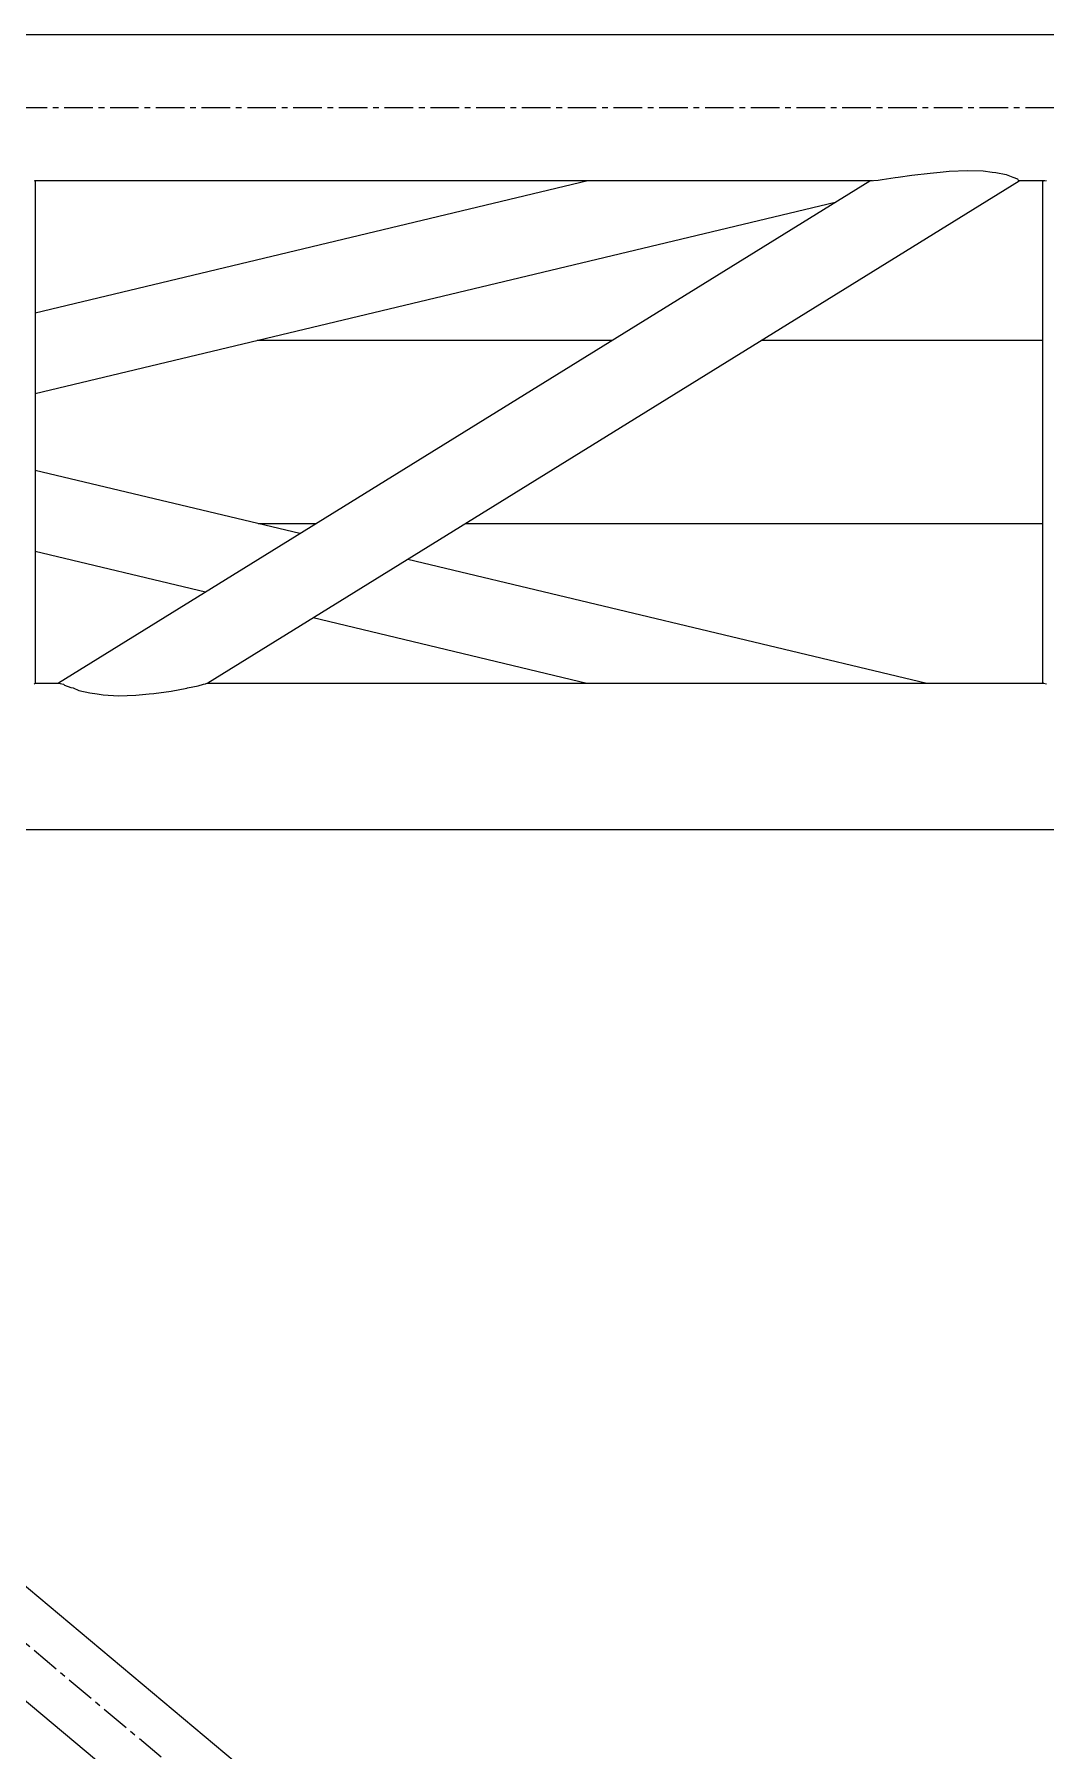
# Model space of a CAD drawing. Header units: millimetres. Extents: x 5143 to 30813, y 232 to 21408.
# Drawn here: x 23726.5 to 24007.1, y 8814.3 to 9290.6 of the extents above; entities that cross this region are included whole.
import ezdxf

# ---------------------------------------------------------------- set-up
doc = ezdxf.new("R2010")
doc.units = ezdxf.units.MM
doc.header["$LTSCALE"] = 0.25
doc.linetypes.add('CENTER', pattern=[50.8, 31.75, -6.35, 6.35, -6.35])
doc.linetypes.add('XKITLINE00', pattern=[0])

msp = doc.modelspace()

# ---------------------------------------------------------------- linework, layer by layer
at = {"color": 8, "linetype": 'XKITLINE00'}
for p, q in [((23581.54, 9290.57), (24815.89, 9290.57)), ((23726.4, 9250.03), (23726.68, 9249.93)), ((23726.56, 9249.97), (23959.11, 9249.97)), ((23726.68, 9213.33), (23880.12, 9249.97)), ((23726.68, 9249.93), (23726.68, 9110.56)), ((23733.17, 9110.65), (23958.32, 9249.92)), ((23774.63, 9110.63), (23999.78, 9249.9)), ((23958.32, 9249.92), (23958.44, 9249.97)), ((23958.32, 9249.92), (23958.37, 9249.88)), ((23958.37, 9249.88), (23959.36, 9250.01)), ((23959.36, 9250.01), (23960.61, 9250.08)), ((23960.61, 9250.08), (23961.74, 9250.31)), ((23961.74, 9250.31), (23965.34, 9250.81)), ((23965.34, 9250.81), (23966.24, 9250.9)), ((23966.24, 9250.9), (23970.03, 9251.5)), ((23970.03, 9251.5), (23975.12, 9252.09)), ((23975.12, 9252.09), (23977.84, 9252.3)), ((23977.84, 9252.3), (23980.39, 9252.57)), ((23980.39, 9252.57), (23985.42, 9252.8)), ((23985.42, 9252.8), (23989.77, 9252.65)), ((23989.77, 9252.65), (23992.24, 9252.3)), ((23992.24, 9252.3), (23993.3, 9252.2)), ((23993.3, 9252.2), (23996.15, 9251.66)), ((23996.15, 9251.66), (23997.98, 9250.93)), ((23997.98, 9250.93), (23998, 9250.9)), ((23998, 9250.9), (23999.32, 9250.43)), ((23999.32, 9250.43), (23999.51, 9250.08)), ((23999.51, 9250.08), (23999.86, 9250.04)), ((23999.86, 9250.04), (23999.78, 9249.9)), ((23999.82, 9249.97), (24006.9, 9249.97)), ((24006.27, 9249.97), (24006.27, 9110.62)), ((24006.29, 9249.97), (24006.41, 9249.89)), ((24006.41, 9249.89), (24006.55, 9249.93)), ((24006.55, 9249.93), (24007.36, 9250.03)), ((24006.68, 9249.97), (24006.71, 9249.95)), ((23726.68, 9190.95), (23948.72, 9243.98)), ((23788.33, 9205.67), (23886.79, 9205.67)), ((23928.28, 9205.67), (24006.27, 9205.67)), ((23726.68, 9169.67), (23800.2, 9152.11)), ((23788.62, 9154.87), (23804.67, 9154.87)), ((23846.16, 9154.87), (24006.27, 9154.87)), ((23726.68, 9147.15), (23773.94, 9135.86)), ((23830.13, 9144.96), (23974.11, 9110.57)), ((23803.87, 9128.72), (23879.83, 9110.57)), ((23726.4, 9110.36), (23726.68, 9110.56)), ((23726.68, 9110.57), (23733.44, 9110.57)), ((23733.17, 9110.65), (23733.13, 9110.57)), ((23733.17, 9110.65), (23733.31, 9110.66)), ((23733.31, 9110.66), (23733.68, 9110.41)), ((23733.68, 9110.41), (23734.55, 9110.24)), ((23734.55, 9110.24), (23734.85, 9109.96)), ((23734.85, 9109.96), (23736.62, 9109.32)), ((23736.62, 9109.32), (23737.22, 9109.2)), ((23737.22, 9109.2), (23738.87, 9108.51)), ((23738.87, 9108.51), (23741.9, 9107.83)), ((23741.9, 9107.83), (23743.96, 9107.6)), ((23743.96, 9107.6), (23745.56, 9107.3)), ((23745.56, 9107.3), (23749.81, 9107.05)), ((23749.81, 9107.05), (23754.62, 9107.2)), ((23754.62, 9107.2), (23758.35, 9107.6)), ((23758.35, 9107.6), (23759.69, 9107.7)), ((23759.69, 9107.7), (23764.42, 9108.32)), ((23764.42, 9108.32), (23768.8, 9109.16)), ((23768.8, 9109.16), (23768.96, 9109.2)), ((23768.96, 9109.2), (23771.96, 9109.79)), ((23771.96, 9109.79), (23773.45, 9110.24)), ((23773.45, 9110.24), (23774.02, 9110.33)), ((23774.02, 9110.33), (23774.63, 9110.63)), ((23774.52, 9110.57), (24006.53, 9110.57)), ((24006.27, 9110.62), (24006.41, 9110.66)), ((24006.27, 9110.62), (24006.39, 9110.57)), ((24006.41, 9110.66), (24006.55, 9110.56)), ((24006.55, 9110.56), (24007.36, 9110.35)), ((23581.51, 9069.97), (24815.89, 9069.97)), ((23506.2, 9042.36), (25161.6, 7656.22)), ((23506.2, 9010.58), (25130.41, 7650.56))]:
    msp.add_line(p, q, dxfattribs=at)
at = {"color": 8, "linetype": 'CENTER'}
for p, q in [((23430, 9270.27), (24815.89, 9270.27)), ((25173.61, 7630.28), (23430, 9090.27))]:
    msp.add_line(p, q, dxfattribs=at)

doc.saveas('drawing.dxf')
